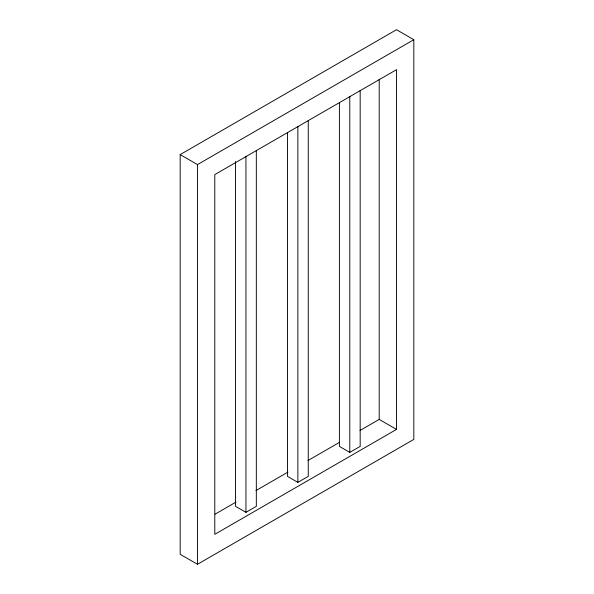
<?xml version="1.0" encoding="UTF-8"?>
<svg xmlns="http://www.w3.org/2000/svg" width="594" height="594" viewBox="0 0 594 594"><rect width="100%" height="100%" fill="white"/><g stroke="black" fill="none" stroke-linecap="round" stroke-linejoin="round"><path stroke-width="0.89" d="M180.175 154.603L396.517 29.7L413.825 39.694L413.825 439.397L197.483 564.3L180.175 554.306L180.175 154.603L197.483 164.597L413.825 39.694M215.095 514.159L235.907 502.145M255.925 490.592L287.949 472.104M307.959 460.543L339.181 442.523M359.994 430.502L379.21 419.409L396.517 429.403L396.517 69.669L214.79 174.591L214.79 534.325L396.517 429.403M235.558 161.449L235.558 506.34L245.946 512.34L256.326 506.34L256.326 150.319M287.481 132.395L287.481 476.366L297.869 482.365L308.249 476.366L308.249 120.344M339.404 102.42L339.404 446.391L349.784 452.383L360.172 446.391L360.172 90.362M379.21 79.151L379.21 419.409M349.784 96.362L349.784 452.383M297.869 126.336L297.869 482.365M245.946 156.319L245.946 512.34M197.483 164.597L197.483 564.3"/></g></svg>
